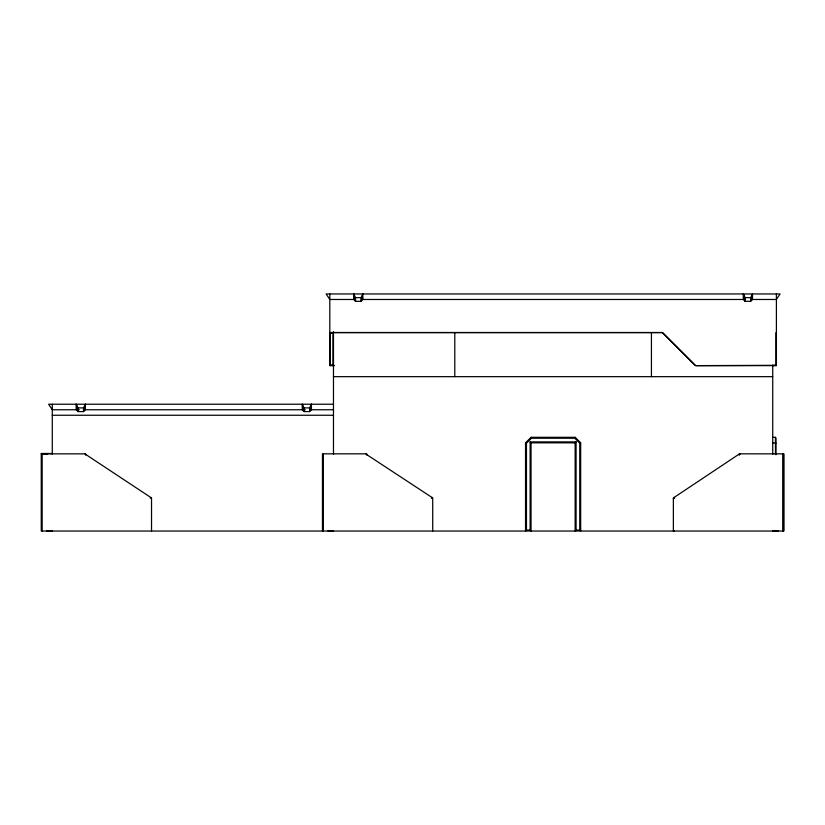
<?xml version="1.0" encoding="UTF-8"?>
<svg xmlns="http://www.w3.org/2000/svg" width="825" height="825" viewBox="0 0 825 825"><rect width="100%" height="100%" fill="white"/><g stroke="black" fill="none" stroke-linecap="round" stroke-linejoin="round"><path stroke-width="1.24" d="M46.716 453.719L46.716 454.204M52.284 454.08L52.284 404.229M85.367 404.229L83.531 407.901L83.531 411.582L85.367 409.747L85.367 404.229L83.531 411.582L78.014 411.582L76.178 409.747L76.178 404.229L78.014 407.901L78.014 411.582L76.178 404.229M311.427 404.229L309.592 407.901L309.592 411.582L311.427 409.747L311.427 404.229L309.592 411.582L304.074 411.582L302.239 409.747L302.239 404.229L304.074 407.901L304.074 411.582L302.239 404.229M362.887 293.958L361.051 297.639L361.051 301.311L362.887 299.475L362.887 293.958L361.051 301.311L355.534 301.311L353.698 299.475L353.698 293.958L355.534 297.639L355.534 301.311L353.698 293.958M752.503 293.958L750.667 297.639L750.667 301.311L752.503 299.475L752.503 293.958L750.667 301.311L745.15 301.311L743.315 299.475L743.315 293.958L745.15 297.639L745.15 301.311L743.315 293.958M366.032 454.152L432.723 497.939L432.723 531.022M574.778 438.23L575.159 437.312L580.666 442.829L580.666 531.042L579.748 530.124L579.748 443.2L574.778 438.23L531.424 438.23L526.453 443.2L526.453 530.124L525.535 531.042L525.535 442.829L531.042 437.312L575.159 437.312M673.365 498.857L674.128 497.434L674.644 498.197M85.625 455.122L86.13 454.358M150.263 498.218L150.769 497.454M366.816 455.111L367.321 454.338M431.444 498.197L431.96 497.434M432.042 497.846L432.444 498.403M662.774 332.877L695.207 365.31M576.077 441.901L576.077 530.124L575.159 531.042L575.159 442.829L576.077 441.901L530.124 441.901L530.124 530.124L531.042 531.042L531.042 442.829L530.124 441.901M674.376 530.867L673.747 530.887M84.996 453.956L151.532 497.96L151.532 531.042M579.748 443.2L580.666 442.829M355.534 297.639L361.051 297.639M745.15 297.639L750.667 297.639M354.255 299.475L329.804 299.475L326.123 293.958L780.079 293.958L776.397 299.475L751.946 299.475M361.979 299.475L744.222 299.475M329.804 332.558L662.454 332.558L695.537 365.63L776.397 365.63L776.397 293.958M330.258 332.877L333.022 332.877M330.258 365.145L333.022 365.145M775.943 365.145L773.18 365.63M330.258 365.403L334.352 365.403M775.943 365.31L695.991 365.63M334.352 365.63L329.804 365.63L329.804 293.958M333.475 376.664L772.726 376.664M333.475 404.229L48.613 404.229L52.284 409.747L79.252 409.747M78.014 407.901L83.531 407.901M304.074 407.901L309.592 407.901M84.387 409.747L305.229 409.747M310.365 409.747L333.475 409.747M52.284 415.253L333.475 415.253M772.726 437.312L775.479 437.312L775.943 438.23L775.943 454.709M531.042 442.829L575.159 442.829M772.726 442.829L775.943 443.2M52.429 453.492L41.25 453.492L41.26 531.042L783.75 531.042L783.75 453.853L739.53 453.832L673.365 497.939L673.365 531.022M41.26 453.853L85.367 453.853M366.558 453.832L322.451 453.832L322.451 531.022M42.168 454.008L45.849 454.008M526.453 530.124L530.124 530.124M576.077 530.124L579.748 530.124M778.171 530.908L772.602 530.877M739.571 454.606L739.406 454.028L739.984 454.173M525.535 442.829L526.453 443.2M738.767 454.338L739.272 455.111M531.042 437.312L531.424 438.23M783.637 453.832L783.637 531.022M782.719 453.832L782.719 531.022M775.943 332.712L775.943 365.63M775.479 437.312L775.479 454.327M772.726 365.083L772.726 454.327M661.99 332.558L330.258 332.558M651.43 332.558L651.43 376.664M454.781 332.558L454.781 376.664M333.475 331.64L333.475 454.193M333.517 530.867L327.948 530.867M333.022 365.63L333.022 332.712L330.258 332.712L330.258 365.63M323.369 453.832L323.369 531.022M52.326 530.887L46.757 530.887M47.149 453.492L47.149 454.41M45.849 453.492L45.849 454.41M43.467 453.492L43.467 454.41M42.168 453.492L42.178 531.042"/></g></svg>
